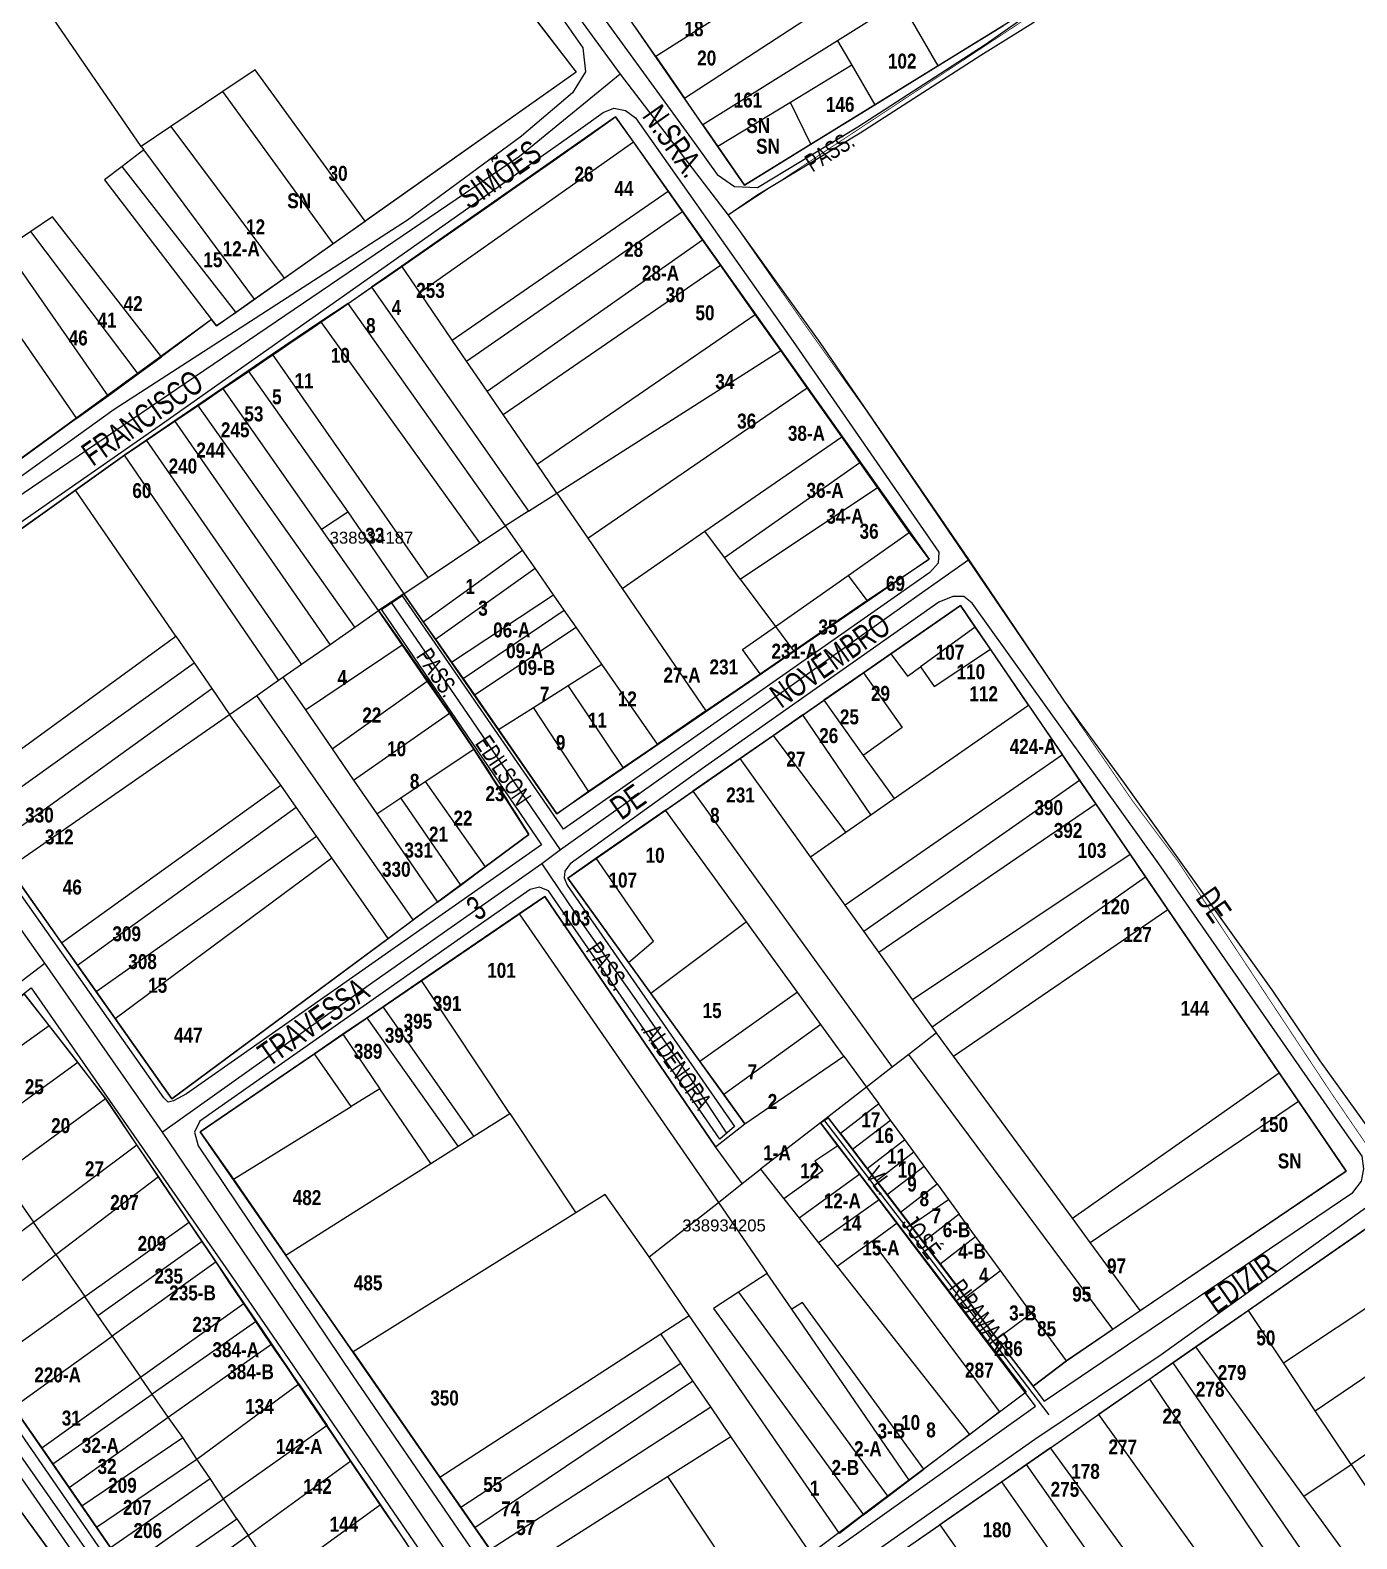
# Model space of a CAD drawing. Extents: x 206099 to 208675, y 4843659 to 4845705.
# Drawn here: x 207413.7 to 207635.6, y 4844186.3 to 4844438.6 of the extents above; entities that cross this region are included whole.
import ezdxf
from ezdxf.enums import TextEntityAlignment as Align

# ---------------------------------------------------------------- set-up
doc = ezdxf.new("R2010")
doc.units = 0
doc.header["$LTSCALE"] = 1.5
doc.header["$MEASUREMENT"] = 0
for name, color, linetype in [('CD-MALHA-LOTES', 40, 'CONTINUOUS'), ('CD_TXT_QUADRA', 7, 'CONTINUOUS'), ('LM-LIM-SETOR-FISCAL', 7, 'CONTINUOUS'), ('RU-QUADRAS', 6, 'CONTINUOUS'), ('SV-EIXO-RUA-N-PAV', 6, 'CONTINUOUS'), ('SV-RUA-NAO-PAV-S-GUIA-C-GUIA', 7, 'CONTINUOUS'), ('SV-TXT-RUA-N-PAV-S-GUIA-C-GUIA', 7, 'CONTINUOUS'), ('Th_NmrPort', 7, 'CONTINUOUS')]:
    doc.layers.add(name, color=color, linetype=linetype)
doc.styles.add('3389-34-2D_TXT$0$ARIAL', font='ARIAL.TTF')
doc.styles.add('ARIAL', font='ARIAL.TTF')
doc.styles.add('MONOTXT', font='ARIAL.TTF', dxfattribs={"height": 0.2})
doc.styles.get("Standard").update_dxf_attribs({"font": 'swisscbo.ttf'})
doc.linetypes.add('Limite', pattern='A,20,-3,[130,ltypeshp.shx,S=6.35,R=0,X=0,Y=0],-3,20', length=46)

msp = doc.modelspace()

# ---------------------------------------------------------------- linework, layer by layer
at = {"layer": 'CD-MALHA-LOTES', "linetype": 'Continuous'}
for p, q in [((207432.32, 4844419.18), (207373.45, 4844504.75)), ((207460.07, 4844490.04), (207505.07, 4844431.6)), ((207561.92, 4844461.9), (207518.35, 4844434.19)), ((207523.15, 4844427.22), (207556.15, 4844448.75)), ((207559.28, 4844443.4), (207548.76, 4844436.83)), ((207559.28, 4844443.4), (207565.55, 4844432.66)), ((207518.35, 4844434.19), (207515.01, 4844439.03)), ((207565.55, 4844432.66), (207576.5, 4844439.42)), ((207548.76, 4844436.83), (207526.23, 4844422.76)), ((207548.76, 4844436.83), (207551.14, 4844432.75)), ((207518.35, 4844434.19), (207523.15, 4844427.22)), ((207451.39, 4844431.99), (207445.94, 4844428.35)), ((207469.74, 4844406.65), (207451.39, 4844431.99)), ((207505.07, 4844431.6), (207469.74, 4844406.65)), ((207551.14, 4844432.75), (207540.88, 4844426.53)), ((207551.14, 4844432.75), (207554.99, 4844426.15)), ((207554.99, 4844426.15), (207565.55, 4844432.66)), ((207445.94, 4844428.35), (207437.24, 4844422.49)), ((207464.43, 4844402.93), (207445.94, 4844428.35)), ((207526.23, 4844422.76), (207523.15, 4844427.22)), ((207540.88, 4844426.53), (207528.71, 4844419.15)), ((207544.3, 4844419.55), (207540.88, 4844426.53)), ((207544.3, 4844419.55), (207554.99, 4844426.15)), ((207511.65, 4844424.11), (207475.87, 4844399.15)), ((207514.61, 4844419.92), (207511.65, 4844424.11)), ((207437.24, 4844422.49), (207432.32, 4844419.18)), ((207437.24, 4844422.49), (207456.23, 4844397.15)), ((207526.23, 4844422.76), (207528.71, 4844419.15)), ((207432.73, 4844418.58), (207429.11, 4844415.82)), ((207432.32, 4844419.18), (207432.73, 4844418.58)), ((207432.91, 4844418.33), (207432.73, 4844418.58)), ((207478.9, 4844394.72), (207514.61, 4844419.92)), ((207520.44, 4844411.67), (207514.61, 4844419.92)), ((207528.71, 4844419.15), (207533.17, 4844412.68)), ((207533.17, 4844412.68), (207544.3, 4844419.55)), ((207432.91, 4844418.33), (207451.21, 4844393.61)), ((207429.11, 4844415.82), (207426.15, 4844413.56)), ((207426.15, 4844413.56), (207444.06, 4844390.23)), ((207448.15, 4844391.45), (207429.11, 4844415.82)), ((207484.34, 4844386.77), (207520.44, 4844411.67)), ((207522.83, 4844408.28), (207520.44, 4844411.67)), ((207417.46, 4844407.39), (207413.87, 4844404.96)), ((207435.73, 4844383.98), (207417.46, 4844407.39)), ((207464.43, 4844402.93), (207469.74, 4844406.65)), ((207486.73, 4844383.27), (207522.83, 4844408.28)), ((207526.18, 4844403.54), (207522.83, 4844408.28)), ((207413.87, 4844404.96), (207409.66, 4844402.11)), ((207431.83, 4844381.15), (207413.87, 4844404.96)), ((207490.16, 4844378.24), (207526.18, 4844403.54)), ((207529.16, 4844399.32), (207526.18, 4844403.54)), ((207426.77, 4844377.47), (207409.66, 4844402.11)), ((207456.23, 4844397.15), (207464.43, 4844402.93)), ((207404.35, 4844398.51), (207421.52, 4844373.66)), ((207475.87, 4844399.15), (207470.83, 4844395.64)), ((207478.9, 4844394.72), (207475.87, 4844399.15)), ((207492.82, 4844374.36), (207529.16, 4844399.32)), ((207534.99, 4844391.07), (207529.16, 4844399.32)), ((207451.21, 4844393.61), (207456.23, 4844397.15)), ((207448.15, 4844391.45), (207451.21, 4844393.61)), ((207466.93, 4844392.92), (207470.83, 4844395.64)), ((207470.83, 4844395.64), (207497.09, 4844358.16)), ((207484.34, 4844386.77), (207478.9, 4844394.72)), ((207444.89, 4844389.15), (207448.15, 4844391.45)), ((207466.93, 4844392.92), (207462.37, 4844389.9)), ((207493.23, 4844355.7), (207466.93, 4844392.92)), ((207498.52, 4844366.02), (207534.99, 4844391.07)), ((207539.25, 4844385.04), (207534.99, 4844391.07)), ((207444.06, 4844390.23), (207435.73, 4844383.98)), ((207444.06, 4844390.23), (207444.89, 4844389.15)), ((207462.37, 4844389.9), (207454.29, 4844384.4)), ((207488.92, 4844352.84), (207462.37, 4844389.9)), ((207486.73, 4844383.27), (207484.34, 4844386.77)), ((207431.83, 4844381.15), (207435.73, 4844383.98)), ((207454.29, 4844384.4), (207450.2, 4844381.62)), ((207480.29, 4844347.06), (207454.29, 4844384.4)), ((207490.16, 4844378.24), (207486.73, 4844383.27)), ((207501.83, 4844361.18), (207539.25, 4844385.04)), ((207543.68, 4844378.77), (207539.25, 4844385.04)), ((207426.77, 4844377.47), (207431.83, 4844381.15)), ((207450.2, 4844381.62), (207445.98, 4844378.75)), ((207450.2, 4844381.62), (207466.85, 4844358.03)), ((207445.98, 4844378.75), (207441.8, 4844375.91)), ((207462.48, 4844355.18), (207445.98, 4844378.75)), ((207492.82, 4844374.36), (207490.16, 4844378.24)), ((207506.99, 4844353.63), (207543.68, 4844378.77)), ((207549.45, 4844370.59), (207543.68, 4844378.77)), ((207421.52, 4844373.66), (207426.77, 4844377.47)), ((207441.8, 4844375.91), (207437.91, 4844373.26)), ((207468.01, 4844338.74), (207441.8, 4844375.91)), ((207421.52, 4844373.66), (207405.08, 4844361.73)), ((207437.91, 4844373.26), (207433.2, 4844370.06)), ((207463.89, 4844335.87), (207437.91, 4844373.26)), ((207498.52, 4844366.02), (207492.82, 4844374.36)), ((207526.57, 4844354.81), (207549.45, 4844370.59)), ((207552.49, 4844366.29), (207549.45, 4844370.59)), ((207433.2, 4844370.06), (207429.51, 4844367.55)), ((207459.11, 4844332.55), (207433.2, 4844370.06)), ((207429.51, 4844367.55), (207421.32, 4844361.69)), ((207455.28, 4844329.88), (207429.51, 4844367.55)), ((207501.83, 4844361.18), (207498.52, 4844366.02)), ((207529.84, 4844350.4), (207552.49, 4844366.29)), ((207555.43, 4844362.13), (207552.49, 4844366.29)), ((207421.32, 4844361.69), (207384.2, 4844335.21)), ((207438.13, 4844337.23), (207421.32, 4844361.69)), ((207497.09, 4844358.16), (207501.83, 4844361.18)), ((207501.83, 4844361.18), (207506.99, 4844353.63)), ((207532.5, 4844346.81), (207555.43, 4844362.13)), ((207560.76, 4844354.59), (207555.43, 4844362.13)), ((207462.48, 4844355.18), (207466.85, 4844358.03)), ((207466.85, 4844358.03), (207476.21, 4844344.33)), ((207497.09, 4844358.16), (207493.23, 4844355.7)), ((207488.92, 4844352.84), (207493.23, 4844355.7)), ((207496.08, 4844351.62), (207493.23, 4844355.7)), ((207472.02, 4844341.53), (207462.48, 4844355.18)), ((207506.99, 4844353.63), (207512.72, 4844345.25)), ((207512.72, 4844345.25), (207526.57, 4844354.81)), ((207529.84, 4844350.4), (207526.57, 4844354.81)), ((207550.55, 4844347.41), (207560.76, 4844354.59)), ((207564.08, 4844350.13), (207560.76, 4844354.59)), ((207479.47, 4844339.67), (207496.08, 4844351.62)), ((207480.29, 4844347.06), (207488.92, 4844352.84)), ((207498.17, 4844348.62), (207496.08, 4844351.62)), ((207532.5, 4844346.81), (207529.84, 4844350.4)), ((207481.52, 4844336.73), (207498.17, 4844348.62)), ((207501.26, 4844344.18), (207498.17, 4844348.62)), ((207553.67, 4844343.23), (207564.08, 4844350.13)), ((207476.21, 4844344.33), (207480.29, 4844347.06)), ((207532.5, 4844346.81), (207538.39, 4844338.87)), ((207538.39, 4844338.87), (207550.55, 4844347.41)), ((207550.55, 4844347.41), (207553.67, 4844343.23)), ((207472.02, 4844341.53), (207476.21, 4844344.33)), ((207476.21, 4844344.33), (207479.47, 4844339.67)), ((207484.21, 4844332.89), (207501.26, 4844344.18)), ((207503.03, 4844341.63), (207501.26, 4844344.18)), ((207512.72, 4844345.25), (207526.73, 4844324.77)), ((207541.4, 4844334.82), (207553.67, 4844343.23)), ((207468.01, 4844338.74), (207472.02, 4844341.53)), ((207475.95, 4844335.82), (207472.02, 4844341.53)), ((207486.13, 4844330.15), (207503.03, 4844341.63)), ((207505.03, 4844338.76), (207503.03, 4844341.63)), ((207569.32, 4844342.4), (207557.65, 4844334.29)), ((207571.78, 4844338.78), (207569.32, 4844342.4)), ((207463.89, 4844335.87), (207468.01, 4844338.74)), ((207479.47, 4844339.67), (207481.52, 4844336.73)), ((207488.03, 4844327.43), (207505.03, 4844338.76)), ((207509.34, 4844332.57), (207505.03, 4844338.76)), ((207532.89, 4844335), (207538.39, 4844338.87)), ((207538.39, 4844338.87), (207541.4, 4844334.82)), ((207571.78, 4844338.78), (207562.6, 4844332.12)), ((207574.31, 4844335.07), (207571.78, 4844338.78)), ((207401.57, 4844310.65), (207438.13, 4844337.23)), ((207438.13, 4844337.23), (207441.18, 4844332.77)), ((207459.11, 4844332.55), (207463.89, 4844335.87)), ((207459.76, 4844324.93), (207475.95, 4844335.82)), ((207480.12, 4844329.75), (207475.95, 4844335.82)), ((207481.52, 4844336.73), (207484.21, 4844332.89)), ((207404.48, 4844306.53), (207441.18, 4844332.77)), ((207441.18, 4844332.77), (207444.11, 4844328.49)), ((207484.21, 4844332.89), (207486.13, 4844330.15)), ((207535.8, 4844330.98), (207532.89, 4844335)), ((207535.8, 4844330.98), (207541.4, 4844334.82)), ((207557.65, 4844334.29), (207553.07, 4844331.11)), ((207557.65, 4844334.29), (207560.43, 4844330.54)), ((207564.93, 4844328.82), (207574.31, 4844335.07)), ((207580.67, 4844325.74), (207574.31, 4844335.07)), ((207455.28, 4844329.88), (207456, 4844330.39)), ((207456, 4844330.39), (207459.11, 4844332.55)), ((207456, 4844330.39), (207459.76, 4844324.93)), ((207503.7, 4844329.01), (207509.34, 4844332.57)), ((207518.64, 4844319.22), (207509.34, 4844332.57)), ((207526.73, 4844324.77), (207535.8, 4844330.98)), ((207553.07, 4844331.11), (207546.47, 4844326.53)), ((207553.07, 4844331.11), (207559.57, 4844321.97)), ((207560.43, 4844330.54), (207562.6, 4844332.12)), ((207562.6, 4844332.12), (207564.93, 4844328.82)), ((207407.58, 4844302.15), (207444.11, 4844328.49)), ((207444.11, 4844328.49), (207447.08, 4844324.17)), ((207451.65, 4844327.36), (207455.28, 4844329.88)), ((207464.23, 4844318.41), (207480.12, 4844329.75)), ((207483.84, 4844324.35), (207480.12, 4844329.75)), ((207486.13, 4844330.15), (207488.03, 4844327.43)), ((207497.91, 4844325.35), (207503.7, 4844329.01)), ((207512.92, 4844315.31), (207503.7, 4844329.01)), ((207447.08, 4844324.17), (207451.65, 4844327.36)), ((207477.78, 4844289.82), (207451.65, 4844327.36)), ((207488.03, 4844327.43), (207492.07, 4844321.65)), ((207492.07, 4844321.65), (207497.91, 4844325.35)), ((207507.13, 4844311.34), (207497.91, 4844325.35)), ((207542.94, 4844324.08), (207546.47, 4844326.53)), ((207546.47, 4844326.53), (207553.06, 4844317.3)), ((207558.2, 4844310.09), (207580.67, 4844325.74)), ((207580.67, 4844325.74), (207586.37, 4844317.39)), ((207410.16, 4844298.5), (207447.08, 4844324.17)), ((207455.67, 4844312.34), (207447.08, 4844324.17)), ((207459.76, 4844324.93), (207464.23, 4844318.41)), ((207467.83, 4844313.17), (207483.84, 4844324.35)), ((207487.95, 4844318.35), (207483.84, 4844324.35)), ((207526.73, 4844324.77), (207518.64, 4844319.22)), ((207542.94, 4844324.08), (207538.04, 4844320.67)), ((207554.3, 4844307.37), (207542.94, 4844324.08)), ((207492.07, 4844321.65), (207501.81, 4844307.55)), ((207538.04, 4844320.67), (207532.46, 4844316.8)), ((207550.14, 4844304.48), (207538.04, 4844320.67)), ((207559.57, 4844321.97), (207553.06, 4844317.3)), ((207464.23, 4844318.41), (207467.83, 4844313.17)), ((207479.81, 4844312.94), (207487.95, 4844318.35)), ((207497.16, 4844304.09), (207487.95, 4844318.35)), ((207512.92, 4844315.31), (207518.64, 4844319.22)), ((207507.13, 4844311.34), (207512.92, 4844315.31)), ((207532.46, 4844316.8), (207524.56, 4844311.31)), ((207544.23, 4844300.36), (207532.46, 4844316.8)), ((207586.37, 4844317.39), (207550.03, 4844292.25)), ((207553.06, 4844317.3), (207558.2, 4844310.09)), ((207589.24, 4844313.17), (207586.37, 4844317.39)), ((207467.83, 4844313.17), (207471.71, 4844307.54)), ((207475.73, 4844310.22), (207479.81, 4844312.94)), ((207479.81, 4844312.94), (207489.82, 4844298.65)), ((207553.15, 4844287.89), (207589.24, 4844313.17)), ((207591.92, 4844309.23), (207589.24, 4844313.17)), ((207419.01, 4844285.97), (207455.67, 4844312.34)), ((207458.24, 4844308.67), (207455.67, 4844312.34)), ((207471.71, 4844307.54), (207475.73, 4844310.22)), ((207485.74, 4844295.63), (207475.73, 4844310.22)), ((207501.81, 4844307.55), (207507.13, 4844311.34)), ((207520, 4844308.14), (207524.56, 4844311.31)), ((207524.56, 4844311.31), (207557.9, 4844265.15)), ((207554.3, 4844307.37), (207558.2, 4844310.09)), ((207421.66, 4844282.23), (207458.24, 4844308.67)), ((207461.65, 4844303.79), (207458.24, 4844308.67)), ((207471.71, 4844307.54), (207481.86, 4844292.76)), ((207520, 4844308.14), (207508.42, 4844300.1)), ((207533.53, 4844289.48), (207520, 4844308.14)), ((207555.64, 4844284.41), (207591.92, 4844309.23)), ((207597.67, 4844300.8), (207591.92, 4844309.23)), ((207550.14, 4844304.48), (207554.3, 4844307.37)), ((207424.76, 4844277.84), (207461.65, 4844303.79)), ((207464.17, 4844300.2), (207461.65, 4844303.79)), ((207489.82, 4844298.65), (207497.16, 4844304.09)), ((207544.23, 4844300.36), (207550.14, 4844304.48)), ((207427.98, 4844273.3), (207464.17, 4844300.2)), ((207473.63, 4844286.67), (207464.17, 4844300.2)), ((207508.42, 4844300.1), (207503.64, 4844296.78)), ((207517.97, 4844286.22), (207508.42, 4844300.1)), ((207550.03, 4844292.25), (207544.23, 4844300.36)), ((207561.3, 4844276.5), (207597.67, 4844300.8)), ((207600.27, 4844296.98), (207597.67, 4844300.8)), ((207410.16, 4844298.5), (207419.01, 4844285.97)), ((207485.74, 4844295.63), (207489.82, 4844298.65)), ((207481.86, 4844292.76), (207485.74, 4844295.63)), ((207503.64, 4844296.78), (207513.8, 4844282.68)), ((207564.57, 4844271.93), (207600.27, 4844296.98)), ((207603.99, 4844291.52), (207600.27, 4844296.98)), ((207481.86, 4844292.76), (207477.78, 4844289.82)), ((207499.79, 4844293.74), (207495.5, 4844290.81)), ((207528.35, 4844251.87), (207499.79, 4844293.74)), ((207473.63, 4844286.67), (207477.78, 4844289.82)), ((207495.5, 4844290.81), (207479.18, 4844279.65)), ((207495.5, 4844290.81), (207528.85, 4844242.53)), ((207553.15, 4844287.89), (207550.03, 4844292.25)), ((207568.17, 4844266.99), (207603.99, 4844291.52)), ((207622.59, 4844264.23), (207603.99, 4844291.52)), ((207533.53, 4844289.48), (207517.56, 4844277.47)), ((207542.08, 4844277.69), (207533.53, 4844289.48)), ((207555.64, 4844284.41), (207553.15, 4844287.89)), ((207419.01, 4844285.97), (207421.66, 4844282.23)), ((207437.46, 4844259.88), (207473.63, 4844286.67)), ((207513.8, 4844282.68), (207517.97, 4844286.22)), ((207513.8, 4844282.68), (207517.56, 4844277.47)), ((207561.3, 4844276.5), (207555.64, 4844284.41)), ((207421.66, 4844282.23), (207424.76, 4844277.84)), ((207416.93, 4844272.11), (207412.76, 4844277.46)), ((207424.76, 4844277.84), (207427.98, 4844273.3)), ((207479.18, 4844279.65), (207472.78, 4844275.28)), ((207493.93, 4844257.43), (207479.18, 4844279.65)), ((207517.56, 4844277.47), (207525.74, 4844266.13)), ((207542.08, 4844277.69), (207525.74, 4844266.13)), ((207545.97, 4844272.32), (207542.08, 4844277.69)), ((207472.78, 4844275.28), (207470.09, 4844273.44)), ((207487.96, 4844253.65), (207472.78, 4844275.28)), ((207564.57, 4844271.93), (207561.3, 4844276.5)), ((207427.98, 4844273.3), (207437.46, 4844259.88)), ((207470.09, 4844273.44), (207466.04, 4844270.67)), ((207485.31, 4844251.96), (207470.09, 4844273.44)), ((207545.97, 4844272.32), (207529.74, 4844260.58)), ((207549.83, 4844267), (207545.97, 4844272.32)), ((207399.92, 4844260.06), (207416.93, 4844272.11)), ((207421.69, 4844265.98), (207416.93, 4844272.11)), ((207466.04, 4844270.67), (207461.29, 4844267.42)), ((207466.04, 4844270.67), (207472.23, 4844261.57)), ((207565.31, 4844270.89), (207560.65, 4844267.28)), ((207565.31, 4844270.89), (207564.57, 4844271.93)), ((207565.4, 4844270.77), (207565.31, 4844270.89)), ((207568.17, 4844266.99), (207565.4, 4844270.77)), ((207461.29, 4844267.42), (207442.2, 4844254.37)), ((207467.45, 4844258.6), (207461.29, 4844267.42)), ((207560.65, 4844267.28), (207557.9, 4844265.15)), ((207594.81, 4844221.36), (207560.65, 4844267.28)), ((207404.46, 4844253.48), (207421.69, 4844265.98)), ((207426.33, 4844259.95), (207421.69, 4844265.98)), ((207525.74, 4844266.13), (207529.74, 4844260.58)), ((207533.25, 4844255.7), (207549.83, 4844267)), ((207549.83, 4844267), (207553.57, 4844261.85)), ((207557.9, 4844265.15), (207553.57, 4844261.85)), ((207588.03, 4844239.92), (207568.17, 4844266.99)), ((207588.03, 4844239.92), (207622.59, 4844264.23)), ((207625.83, 4844259.47), (207622.59, 4844264.23)), ((207408.86, 4844247.12), (207426.33, 4844259.95)), ((207431.58, 4844252.2), (207426.33, 4844259.95)), ((207472.23, 4844261.57), (207467.45, 4844258.6)), ((207480.74, 4844249.07), (207472.23, 4844261.57)), ((207529.74, 4844260.58), (207533.25, 4844255.7)), ((207553.57, 4844261.85), (207547.11, 4844256.8)), ((207553.57, 4844261.85), (207555.64, 4844259.01)), ((207447.72, 4844246.41), (207467.45, 4844258.6)), ((207487.96, 4844253.65), (207493.93, 4844257.43)), ((207493.93, 4844257.43), (207504.99, 4844240.78)), ((207555.64, 4844259.01), (207549.24, 4844254.08)), ((207557.6, 4844256.33), (207555.64, 4844259.01)), ((207591.02, 4844235.85), (207625.83, 4844259.47)), ((207633.81, 4844247.76), (207625.83, 4844259.47)), ((207528.35, 4844251.87), (207533.25, 4844255.7)), ((207545.89, 4844255.85), (207535.9, 4844248.11)), ((207547.11, 4844256.8), (207545.89, 4844255.85)), ((207548.83, 4844252.01), (207545.89, 4844255.85)), ((207549.24, 4844254.08), (207547.11, 4844256.8)), ((207551.25, 4844251.44), (207557.6, 4844256.33)), ((207560, 4844253.05), (207557.6, 4844256.33)), ((207366.04, 4844253.99), (207461.34, 4844123.51)), ((207414.3, 4844239.25), (207431.58, 4844252.2)), ((207435.18, 4844246.88), (207431.58, 4844252.2)), ((207442.2, 4844254.37), (207447.72, 4844246.41)), ((207485.31, 4844251.96), (207487.96, 4844253.65)), ((207548.83, 4844252.01), (207544.98, 4844249.42)), ((207552.47, 4844247.25), (207548.83, 4844252.01)), ((207549.24, 4844254.08), (207551.25, 4844251.44)), ((207553.72, 4844248.21), (207560, 4844253.05)), ((207561.51, 4844250.99), (207560, 4844253.05)), ((207480.74, 4844249.07), (207485.31, 4844251.96)), ((207532.8, 4844245.7), (207528.35, 4844251.87)), ((207551.25, 4844251.44), (207553.72, 4844248.21)), ((207555.26, 4844246.18), (207561.51, 4844250.99)), ((207563.23, 4844248.62), (207561.51, 4844250.99)), ((207408.86, 4844247.12), (207414.3, 4844239.25)), ((207456.52, 4844233.72), (207480.74, 4844249.07)), ((207532.8, 4844245.7), (207535.9, 4844248.11)), ((207535.9, 4844248.11), (207539.8, 4844243.16)), ((207546.28, 4844247.83), (207539.8, 4844243.16)), ((207552.47, 4844247.25), (207542.34, 4844239.93)), ((207544.98, 4844249.42), (207546.28, 4844247.83)), ((207555.74, 4844242.98), (207552.47, 4844247.25)), ((207553.72, 4844248.21), (207555.26, 4844246.18)), ((207557.04, 4844243.85), (207563.23, 4844248.62)), ((207565.42, 4844245.63), (207563.23, 4844248.62)), ((207599.38, 4844224.45), (207633.81, 4844247.76)), ((207418.02, 4844233.85), (207435.18, 4844246.88)), ((207440.34, 4844239.26), (207435.18, 4844246.88)), ((207447.72, 4844246.41), (207456.52, 4844233.72)), ((207528.85, 4844242.53), (207532.8, 4844245.7)), ((207555.26, 4844246.18), (207557.04, 4844243.85)), ((207559.29, 4844240.9), (207565.42, 4844245.63)), ((207565.42, 4844245.63), (207567.3, 4844243.06)), ((207509.91, 4844243.85), (207504.99, 4844240.78)), ((207517.23, 4844233.47), (207509.91, 4844243.85)), ((207517.23, 4844233.47), (207528.85, 4844242.53)), ((207528.85, 4844242.53), (207537.01, 4844230.64)), ((207539.8, 4844243.16), (207542.34, 4844239.93)), ((207555.74, 4844242.98), (207545.59, 4844235.8)), ((207558.7, 4844239.11), (207555.74, 4844242.98)), ((207557.04, 4844243.85), (207559.29, 4844240.9)), ((207560.98, 4844238.68), (207567.3, 4844243.06)), ((207567.3, 4844243.06), (207569.12, 4844240.57)), ((207504.99, 4844240.78), (207467.73, 4844217.56)), ((207542.34, 4844239.93), (207545.59, 4844235.8)), ((207559.29, 4844240.9), (207560.98, 4844238.68)), ((207569.12, 4844240.57), (207563.08, 4844235.92)), ((207571.85, 4844236.83), (207569.12, 4844240.57)), ((207591.02, 4844235.85), (207588.03, 4844239.92)), ((207639.49, 4844239.81), (207617.45, 4844224.49)), ((207397.76, 4844226.8), (207414.3, 4844239.25)), ((207418.02, 4844233.85), (207414.3, 4844239.25)), ((207422.9, 4844226.79), (207440.34, 4844239.26)), ((207442.5, 4844236.07), (207440.34, 4844239.26)), ((207554.55, 4844236.08), (207558.7, 4844239.11)), ((207560.98, 4844238.68), (207563.08, 4844235.92)), ((207565.89, 4844232.25), (207571.85, 4844236.83)), ((207575.98, 4844231.18), (207571.85, 4844236.83)), ((207425.07, 4844223.65), (207442.5, 4844236.07)), ((207444.84, 4844232.61), (207442.5, 4844236.07)), ((207545.59, 4844235.8), (207548.71, 4844231.83)), ((207554.55, 4844236.08), (207548.71, 4844231.83)), ((207575.82, 4844207.55), (207554.55, 4844236.08)), ((207563.08, 4844235.92), (207565.89, 4844232.25)), ((207599.38, 4844224.45), (207591.02, 4844235.85)), ((207401.66, 4844221.35), (207418.02, 4844233.85)), ((207418.02, 4844233.85), (207422.9, 4844226.79)), ((207444.84, 4844232.61), (207427.47, 4844220.17)), ((207449.52, 4844225.71), (207444.84, 4844232.61)), ((207467.73, 4844217.56), (207456.52, 4844233.72)), ((207523.96, 4844223.62), (207517.23, 4844233.47)), ((207548.71, 4844231.83), (207570.82, 4844203.74)), ((207565.89, 4844232.25), (207570.13, 4844226.68)), ((207537.01, 4844230.64), (207532.21, 4844227.52)), ((207541.09, 4844224.69), (207537.01, 4844230.64)), ((207570.13, 4844226.68), (207575.98, 4844231.18)), ((207581.21, 4844224.02), (207575.98, 4844231.18)), ((207623.31, 4844215.69), (207646.24, 4844230.96)), ((207422.9, 4844226.79), (207406.27, 4844214.89)), ((207425.07, 4844223.65), (207422.9, 4844226.79)), ((207532.21, 4844227.52), (207528.04, 4844224.81)), ((207532.21, 4844227.52), (207557.16, 4844193.36)), ((207432.2, 4844213.33), (207449.52, 4844225.71)), ((207451.57, 4844222.68), (207449.52, 4844225.71)), ((207528.04, 4844224.81), (207553.1, 4844190.27)), ((207542.9, 4844225.8), (207541.09, 4844224.69)), ((207560.73, 4844196.08), (207541.09, 4844224.69)), ((207563.17, 4844197.93), (207542.9, 4844225.8)), ((207570.13, 4844226.68), (207575.41, 4844219.75)), ((207594.81, 4844221.36), (207599.38, 4844224.45)), ((207617.45, 4844224.49), (207608.68, 4844218.39)), ((207623.31, 4844215.69), (207617.45, 4844224.49)), ((207427.47, 4844220.17), (207425.07, 4844223.65)), ((207451.57, 4844222.68), (207434.17, 4844210.48)), ((207454.14, 4844218.89), (207451.57, 4844222.68)), ((207519.23, 4844220.56), (207523.96, 4844223.62)), ((207549.11, 4844187.19), (207523.96, 4844223.62)), ((207575.41, 4844219.75), (207581.21, 4844224.02)), ((207587.02, 4844216.07), (207581.21, 4844224.02)), ((207628.63, 4844207.71), (207652.83, 4844224.13)), ((207410.97, 4844208.32), (207427.47, 4844220.17)), ((207427.47, 4844220.17), (207432.2, 4844213.33)), ((207482.27, 4844196.59), (207519.23, 4844220.56)), ((207522.56, 4844215.67), (207519.23, 4844220.56)), ((207575.41, 4844219.75), (207581.45, 4844211.83)), ((207587.02, 4844216.07), (207594.81, 4844221.36)), ((207436.84, 4844206.61), (207454.14, 4844218.89)), ((207458.68, 4844212.18), (207454.14, 4844218.89)), ((207467.73, 4844217.56), (207482.27, 4844196.59)), ((207608.68, 4844218.39), (207604.8, 4844215.69)), ((207626.73, 4844193.42), (207608.68, 4844218.39)), ((207485.75, 4844191.58), (207522.56, 4844215.67)), ((207524.58, 4844212.7), (207522.56, 4844215.67)), ((207581.45, 4844211.83), (207587.02, 4844216.07)), ((207604.8, 4844215.69), (207600.95, 4844213.01)), ((207604.8, 4844215.69), (207630.68, 4844178.08)), ((207628.63, 4844207.71), (207623.31, 4844215.69)), ((207658.94, 4844215.33), (207634.64, 4844198.69)), ((207415.68, 4844201.5), (207432.2, 4844213.33)), ((207434.17, 4844210.48), (207432.2, 4844213.33)), ((207441.63, 4844199.6), (207458.68, 4844212.18)), ((207458.68, 4844212.18), (207463.39, 4844205.23)), ((207488.12, 4844188.16), (207524.58, 4844212.7)), ((207527.54, 4844208.36), (207524.58, 4844212.7)), ((207600.95, 4844213.01), (207592.39, 4844207.06)), ((207626.46, 4844175.11), (207600.95, 4844213.01)), ((207417.53, 4844198.81), (207434.17, 4844210.48)), ((207436.84, 4844206.61), (207434.17, 4844210.48)), ((207410.97, 4844208.32), (207415.68, 4844201.5)), ((207420.26, 4844194.85), (207436.84, 4844206.61)), ((207439.28, 4844203.21), (207436.84, 4844206.61)), ((207490.65, 4844184.52), (207527.54, 4844208.36)), ((207530.91, 4844203.41), (207527.54, 4844208.36)), ((207570.82, 4844203.74), (207575.82, 4844207.55)), ((207584.39, 4844201.5), (207592.39, 4844207.06)), ((207592.39, 4844207.06), (207619.03, 4844169.87)), ((207634.64, 4844198.69), (207628.63, 4844207.71)), ((207463.39, 4844205.23), (207446.08, 4844192.98)), ((207467.38, 4844199.35), (207463.39, 4844205.23)), ((207415.68, 4844201.5), (207417.53, 4844198.81)), ((207422.36, 4844191.81), (207439.28, 4844203.21)), ((207441.63, 4844199.6), (207439.28, 4844203.21)), ((207520.31, 4844196.69), (207530.91, 4844203.41)), ((207544.27, 4844183.79), (207530.91, 4844203.41)), ((207570.82, 4844203.74), (207563.17, 4844197.93)), ((207584.39, 4844201.5), (207580.35, 4844198.69)), ((207611.29, 4844164.42), (207584.39, 4844201.5)), ((207424.82, 4844188.25), (207441.63, 4844199.6)), ((207443.82, 4844196.35), (207441.63, 4844199.6)), ((207450.2, 4844186.85), (207467.38, 4844199.35)), ((207472.34, 4844192.02), (207467.38, 4844199.35)), ((207417.53, 4844198.81), (207420.26, 4844194.85)), ((207482.27, 4844196.59), (207485.75, 4844191.58)), ((207493.86, 4844179.89), (207520.31, 4844196.69)), ((207520.31, 4844196.69), (207533.59, 4844176.79)), ((207560.73, 4844196.08), (207563.17, 4844197.93)), ((207580.35, 4844198.69), (207576.23, 4844195.83)), ((207606.76, 4844161.23), (207580.35, 4844198.69)), ((207626.73, 4844193.42), (207634.64, 4844198.69)), ((207634.64, 4844198.69), (207641.39, 4844188.56)), ((207420.26, 4844194.85), (207422.36, 4844191.81)), ((207427.19, 4844184.81), (207443.82, 4844196.35)), ((207446.08, 4844192.98), (207443.82, 4844196.35)), ((207557.16, 4844193.36), (207560.73, 4844196.08)), ((207576.23, 4844195.83), (207565.85, 4844188.61)), ((207602.37, 4844158.42), (207576.23, 4844195.83)), ((207422.36, 4844191.81), (207424.82, 4844188.25)), ((207429.61, 4844181.31), (207446.08, 4844192.98)), ((207448.32, 4844189.65), (207446.08, 4844192.98)), ((207455.12, 4844179.55), (207472.34, 4844192.02)), ((207476.86, 4844185.34), (207472.34, 4844192.02)), ((207485.75, 4844191.58), (207488.12, 4844188.16)), ((207553.1, 4844190.27), (207557.16, 4844193.36)), ((207635.41, 4844181.42), (207626.73, 4844193.42)), ((207431.74, 4844178.22), (207448.32, 4844189.65)), ((207448.32, 4844189.65), (207450.2, 4844186.85)), ((207553.1, 4844190.27), (207549.11, 4844187.19)), ((207424.82, 4844188.25), (207427.19, 4844184.81)), ((207450.2, 4844186.85), (207433.94, 4844175.02)), ((207452.93, 4844182.8), (207450.2, 4844186.85)), ((207488.12, 4844188.16), (207490.65, 4844184.52)), ((207561.89, 4844185.87), (207565.85, 4844188.61)), ((207565.85, 4844188.61), (207592.36, 4844151.08))]:
    msp.add_line(p, q, dxfattribs=at)
at = {"layer": 'LM-LIM-SETOR-FISCAL', "linetype": 'Limite', "ltscale": 0.1, "const_width": 0.13, "flags": 128}
msp.add_lwpolyline([(206951.13, 4844515.15), (206103.85, 4844311.15), (206102.2, 4844310.76), (206463.03, 4843896.23), (206552, 4844015.88), (206955.36, 4843691.91), (206997.06, 4843661.13), (206998.31, 4843663.57), (207016.42, 4843698.58), (207012.73, 4843700.99), (207070.72, 4843830.73), (207120.99, 4843945.82), (207148.62, 4843951), (207201.26, 4843971.46), (207207.29, 4843958.02), (207217.12, 4843955.42), (207337.27, 4843938.21), (207437.15, 4843921.71), (207622.29, 4843892.61), (207679.53, 4843880.04), (207690.49, 4843889.02), (207671.55, 4843915.2), (207748.93, 4843970.7), (207711.26, 4844025.71), (207698.36, 4844043.55), (207668.91, 4844086.59), (207641.42, 4844125.22), (207698.91, 4844166.45), (207678.15, 4844195.51), (207667.43, 4844209.54), (207654.06, 4844227.54), (207631.24, 4844260.95), (207605.71, 4844299.54), (207598, 4844309.83), (207586.64, 4844326.37), (207553.25, 4844375.41), (207542.96, 4844389.81), (207530.49, 4844407.67), (207597.31, 4844451.76), (207621.23, 4844476.19), (207656.93, 4844513), (207690.53, 4844547.25), (207699.44, 4844555.93), (207701.4, 4844564.61), (207693.13, 4844573.37), (207679, 4844583.84), (207661.07, 4844596.77), (207637.45, 4844615.37), (207585.86, 4844655.97), (207575.48, 4844664.69), (207569.08, 4844671.5), (207569.45, 4844680.36), (207654.93, 4844703.13), (207663.89, 4844680.39), (207677.57, 4844669.34), (207702.32, 4844650.54), (207716.26, 4844640.68), (207753.78, 4844609.83), (207762.93, 4844554.62), (207770.13, 4844473.57), (207776.84, 4844472.68), (207793.01, 4844360.57), (207785.17, 4844355.62), (207770.44, 4844345.59), (207748.43, 4844330.95), (207747.91, 4844324.8), (207753.52, 4844317.31), (207769.28, 4844298.69), (207775.01, 4844293.43), (207782.88, 4844283.92), (207789.15, 4844276.2), (207815.46, 4844244.33), (207819.38, 4844241.82), (207833.89, 4844253.22), (207837.15, 4844248.8), (207827.85, 4844241.71), (207830.8, 4844238.17), (207835.76, 4844241.82), (207843.28, 4844230.65), (207850.47, 4844234.85), (207853.27, 4844229.99), (207850.22, 4844228.31), (207852.55, 4844223.47), (207862.28, 4844194.53), (207852.98, 4844190.72), (207855.45, 4844183.13), (207841.05, 4844179.2), (207842.75, 4844174.19), (207831.58, 4844167.48), (207835.38, 4844161.88), (207841.17, 4844165.37), (207847.07, 4844155.75), (207831.32, 4844146.19), (207834.89, 4844140.85), (207829.27, 4844137.4), (207831.74, 4844133), (207827.93, 4844130.58), (207830.96, 4844126.13), (207825.79, 4844122.95), (207828.8, 4844117.88), (207826.74, 4844116.71), (207837.07, 4844101.63), (207828.21, 4844096.11), (207838.21, 4844083.58), (207810.77, 4844063.9), (207814.94, 4844058.51), (207818.35, 4844060.87), (207823.85, 4844053.22), (207815.63, 4844047.62), (207818.11, 4844034.1), (207801.11, 4844022.39), (207805.92, 4844012.86), (207800.29, 4844003.99), (207792.72, 4843932.76), (207821.91, 4843926.4), (207859.75, 4843922.03), (207884.09, 4843912.26), (207889.39, 4843912.02), (207898.99, 4843924.88), (207898.88, 4843930.09), (207899.02, 4843938.96), (207962.06, 4843938.77), (207963.84, 4843901.85), (207941.02, 4843902.05), (207942.04, 4843841.47), (208007.7, 4843841.21), (208022.14, 4843841.12), (208036.07, 4843839.89), (208056.34, 4843840.14), (208090.26, 4843841.1), (208106.1, 4843842.59), (208189.59, 4843856.54), (208188.16, 4843865.4), (208275.25, 4843877.18), (208292.72, 4843880.37), (208298.69, 4843887.78), (208321.91, 4843926.37), (208334.62, 4843947.55), (208347.38, 4843979.84), (208351.66, 4843981.53), (208361.4, 4843993.9), (208372.92, 4843999.2), (208371.9, 4844007.23), (208387.36, 4844030.68), (208393.74, 4844026.56), (208401.25, 4844038.55), (208394.9, 4844042.64), (208398.77, 4844059.02), (208405.89, 4844063.32), (208424.47, 4844062.68), (208426.06, 4844069.85), (208422.67, 4844090.07), (208413.98, 4844110.55), (208424.48, 4844115.64), (208426.74, 4844111.64), (208466.87, 4844139.33), (208484, 4844172.26), (208526.46, 4844173.32), (208524.92, 4844238.99), (208556.34, 4844273.82), (208606.67, 4844329.22), (208617.29, 4844355.28), (208634.75, 4844382.44), (208623.4, 4844573.87), (208620.94, 4844586.93), (208617.24, 4844585.48), (208611.62, 4844582.44), (208602.16, 4844575.47), (208597.22, 4844571.55), (208589.65, 4844565.64), (208583.91, 4844560.59), (208574.64, 4844553.13), (208565.88, 4844547.77), (208558.91, 4844543.84), (208546.16, 4844536.68), (208538.21, 4844532.01), (208523.21, 4844523.48), (208501.29, 4844510.52), (208474.09, 4844504.73), (208470.3, 4844549.75), (208469.96, 4844556.19), (208469.21, 4844570.01), (208467.84, 4844586.2), (208466.79, 4844596.16), (208463.28, 4844642.74), (208459.25, 4844689.33), (208457.41, 4844719.81), (208456.59, 4844734.9), (208455.83, 4844742.23), (208452.75, 4844785.24), (208451.92, 4844795.94), (208448.46, 4844834.88), (208447.26, 4844852.46), (208446.16, 4844873.31), (208445.12, 4844881.64), (208441.97, 4844928.93), (208438.81, 4844974.82), (208435.74, 4845020.91), (208434.09, 4845038.6), (208431.09, 4845069.57), (208428.45, 4845117.03), (208425.65, 4845163.09), (208425.04, 4845177.97), (208424.21, 4845193.61), (208423.19, 4845208.28), (208420.65, 4845245.05), (208420.1, 4845254.11), (208419.59, 4845259.67), (208417.58, 4845281.54), (208417.08, 4845287.58), (208415.98, 4845307.61), (208414.07, 4845322.51), (208412.84, 4845335.67), (208409.33, 4845349.09), (208404.94, 4845354.53), (208397.22, 4845363.48), (208391.26, 4845367.95), (208373.27, 4845347.25), (208334.49, 4845303.29), (208294.22, 4845257.76), (208255.35, 4845213.1), (208212.72, 4845163.71), (208171.57, 4845116.42), (208140.51, 4845080.89), (208114.59, 4845051), (208102.6, 4845036.98), (208066.61, 4844996.14), (208032.07, 4844956.22), (207998.73, 4844916.29), (207967.12, 4844879.57), (207953.42, 4844867.05), (207945.01, 4844857.92), (207921.99, 4844836.18), (207906.18, 4844822.02), (207877.77, 4844798.99), (207836.45, 4844772.36), (207834.47, 4844792.78), (207833.01, 4844807.86), (207831.55, 4844856.55), (207830.63, 4844904.88), (207830.37, 4844927.94), (207830.09, 4844953.39), (207831, 4845001.71), (207831.73, 4845050.95), (207831.55, 4845099.46), (207831.55, 4845147.97), (207831.18, 4845196.48), (207831.39, 4845224.82), (207831.52, 4845241.53), (207831.55, 4845245.91), (207831.55, 4845246.41), (207831.18, 4845294.78), (207831.18, 4845343.11), (207831.73, 4845394.36), (207833.37, 4845443.42), (207833.92, 4845490.65), (207833.71, 4845521.07), (207833.56, 4845541.9), (207833.48, 4845550.53), (207833.19, 4845579.45), (207832.83, 4845604.85), (207833.56, 4845629.33), (207836.48, 4845656.56), (207836.76, 4845664.71), (207825.37, 4845667.68), (207821.82, 4845668.69), (207816.91, 4845670.09), (207805.68, 4845673.47), (207791.7, 4845677.75), (207783.5, 4845679.57), (207766.81, 4845685.02), (207754.43, 4845688.82), (207739.64, 4845691.3), (207722.13, 4845693.94), (207717.1, 4845694.68), (207690.08, 4845700.62), (207680.08, 4845702.89), (207670.03, 4845704.98), (207667.81, 4845700.16), (207660.99, 4845676.98), (207660.54, 4845673.8), (207657.39, 4845659.57), (207656.59, 4845656.53), (207655.95, 4845653.98), (207650.56, 4845639.59), (207647.27, 4845633.02), (207644.17, 4845622.85), (207641.37, 4845615.1), (207618.1, 4845615.4), (207601.33, 4845615.86), (207592.93, 4845615.82), (207543.69, 4845617.43), (207493.78, 4845618.83), (207471.28, 4845620.61), (207442.67, 4845621.38), (207409.05, 4845621.45), (207395.8, 4845621.64), (207345.61, 4845622.76), (207297.34, 4845623.66), (207302.37, 4845557.49), (207306.56, 4845504.34), (207309.91, 4845464.2), (207314.17, 4845425.29), (207318.44, 4845350.96), (207323.01, 4845301.38), (207326.21, 4845262.61), (207329.56, 4845220.35), (207332.3, 4845183.41), (207332.77, 4845157.36), (207331.5, 4845129.31), (207329.48, 4845113.1), (207327.97, 4845099.78), (207322.7, 4845067.42), (207315.32, 4845031.5), (207304.58, 4844989.44), (207294.83, 4844945.95), (207285.39, 4844902.77), (207275.03, 4844859.74), (207265.74, 4844820.37), (207255.53, 4844777.19), (207247.26, 4844743.37), (207237.49, 4844702.4), (207233.3, 4844686.1), (207226.31, 4844651.65), (207222.36, 4844634.38), (207221.5, 4844580.09), (207184.7, 4844571.41), (207132.94, 4844558.17), (207106.7, 4844555.23), (207101.3, 4844554.58), (207090.18, 4844551.4), (207069.41, 4844546.2), (207052.47, 4844541.19), (207025, 4844537.01), (206969.31, 4844520.12)], close=True, dxfattribs=at)
at = {"layer": 'RU-QUADRAS', "color": 6, "linetype": 'Continuous'}
for points in [[(207408.11, 4844573.31), (207435.61, 4844592.46), (207459.59, 4844573.92), (207461.34, 4844576.11), (207479.61, 4844561.89), (207507.57, 4844538.52), (207513.2, 4844532.81), (207527.67, 4844519.53), (207528.7, 4844520.58), (207548.1, 4844502.12), (207568.63, 4844486.81), (207599.72, 4844460.72), (207584.73, 4844444.5), (207533.17, 4844412.68), (207509.74, 4844446.68), (207464.05, 4844504.75), (207442.16, 4844531.66), (207436.32, 4844537.64)], [(207286.46, 4844475.58), (207324.25, 4844504.75), (207356.67, 4844527.59), (207383.58, 4844549.79), (207401.84, 4844565.55), (207422.78, 4844539.39), (207422.28, 4844538.98), (207505.07, 4844431.6), (207448.21, 4844391.37), (207444.89, 4844389.15), (207444.06, 4844390.23), (207379.69, 4844343.3)], [(207442.2, 4844254.37), (207499.79, 4844293.74), (207528.35, 4844251.87), (207533.24, 4844255.7), (207503.64, 4844296.78), (207569.32, 4844342.4), (207633.81, 4844247.76), (207587.02, 4844216.07), (207581.45, 4844211.83), (207547.11, 4844256.8), (207545.89, 4844255.85), (207580.28, 4844210.81), (207544.27, 4844183.79), (207507.75, 4844159.86)], [(207511.56, 4844152.81), (207548.68, 4844178.77), (207549.34, 4844177.83), (207557.73, 4844182.97), (207639.49, 4844239.81), (207646.24, 4844230.96), (207647.51, 4844231.8), (207692.91, 4844166.38), (207564.41, 4844077.64)]]:
    msp.add_lwpolyline(points, close=True, dxfattribs=at)
msp.add_lwpolyline([(207242.54, 4844432.66, -0.004114), (207369.85, 4844257.26), (207366.04, 4844253.99), (207461.34, 4844123.51), (207466.93, 4844127.23), (207410.97, 4844208.32), (207379.82, 4844251.9), (207412.76, 4844277.46), (207426.33, 4844259.95, 0.004706), (207548.6, 4844081.14), (207583.62, 4844027.41), (207553.08, 4844006.98), (207555.55, 4844003.49), (207588.43, 4844025.8), (207619.37, 4843980.03), (207579.37, 4843952.14), (207583.32, 4843946.49), (207622.78, 4843971.92), (207641.33, 4843945.76, 0.005737), (207686.73, 4843889.4), (207679.42, 4843882.25), (207624.12, 4843893.62, 0.004301), (207401.62, 4843930.52), (207260.32, 4843955.26)], format="xyb", dxfattribs=at)
msp.add_lwpolyline([(207384.2, 4844335.21), (207429.51, 4844367.55, 0.00661), (207511.65, 4844424.11), (207564.08, 4844350.13), (207501.81, 4844307.55), (207476.21, 4844344.33), (207472.02, 4844341.53, -0.014323), (207497.16, 4844304.09), (207437.46, 4844259.88)], format="xyb", close=True, dxfattribs=at)
at = {"layer": 'SV-EIXO-RUA-N-PAV'}
for p, q in [((207487.16, 4844465.94), (207512.39, 4844431.24)), ((207512.39, 4844431.24), (207530.49, 4844407.67)), ((207530.49, 4844407.67), (207545.8, 4844386.38)), ((207545.8, 4844386.38), (207570.7, 4844350.02)), ((207570.7, 4844350.02), (207586.64, 4844326.37)), ((207586.64, 4844326.37), (207596.71, 4844312.68)), ((207596.71, 4844312.68), (207621.5, 4844277.93)), ((207621.5, 4844277.93), (207629.43, 4844266.24)), ((207629.43, 4844266.24), (207642.54, 4844247.93))]:
    msp.add_line(p, q, dxfattribs=at)
at = {"layer": 'SV-EIXO-RUA-N-PAV', "flags": 128}
for points in [[(207649.39, 4844504.78), (207635.69, 4844490.84), (207622.5, 4844476.65), (207606.81, 4844462.2), (207601.83, 4844455.48), (207581.41, 4844439.79), (207572.73, 4844434.37), (207552.52, 4844421.38), (207535.25, 4844410.94), (207530.49, 4844407.67)], [(207691.77, 4843887.6), (207682.62, 4843899.55), (207671.55, 4843915.2), (207657.19, 4843933.75), (207642.95, 4843954.35), (207625.15, 4843979.52), (207613.33, 4843996.94), (207590.9, 4844030.06), (207561.71, 4844071.31), (207537.3, 4844106.91), (207504.59, 4844152.77), (207435.89, 4844254.29), (207416.17, 4844282.54), (207375.8, 4844340), (207339.33, 4844390.48), (207309.74, 4844431.41), (207277.95, 4844474.53), (207271.23, 4844481.5)], [(207235.04, 4844449.6), (207244.85, 4844437.66), (207277.23, 4844392.05), (207307.1, 4844350.78), (207336.91, 4844308.66), (207354.87, 4844283.28), (207376.55, 4844252.2), (207412.11, 4844200.16), (207439.13, 4844161.51), (207464.44, 4844125.03)], [(207512.39, 4844431.24), (207495.58, 4844417.49), (207411.16, 4844360.19), (207378.31, 4844336.89)], [(207570.7, 4844350.02), (207562.43, 4844344.15), (207524.8, 4844317.41), (207502.45, 4844301.53), (207499.3, 4844299.17), (207471.04, 4844279.31), (207435.89, 4844254.29)], [(207502.45, 4844301.53), (207486.99, 4844324.18), (207474.19, 4844342.87)], [(207499.3, 4844299.17), (207506.07, 4844289.21), (207514.74, 4844276.82), (207524.68, 4844262.47), (207530.21, 4844254.13)], [(207376.55, 4844252.2), (207398.13, 4844268.79), (207416.17, 4844282.54)], [(207546.59, 4844256.21), (207561.21, 4844237.07), (207570.55, 4844224.8), (207584.1, 4844207.03)]]:
    msp.add_lwpolyline(points, dxfattribs=at)
at = {"layer": 'SV-RUA-NAO-PAV-S-GUIA-C-GUIA', "flags": 128}
for points in [[(207452.05, 4844504.75), (207457.07, 4844498.19), (207480.66, 4844469.13), (207481.88, 4844467.55), (207501.88, 4844441.78), (207506.16, 4844435.67), (207506.63, 4844431.66), (207504.42, 4844428.11), (207495.88, 4844420.89), (207476.83, 4844406.86), (207427.77, 4844375.18), (207382.58, 4844342.67), (207379.61, 4844342.05), (207377.26, 4844342.92), (207334.47, 4844402.47)], [(207460.37, 4844504.75), (207466.2, 4844497.78), (207489.87, 4844467.46), (207494.75, 4844461.21), (207525.24, 4844419.23), (207528.6, 4844414.45), (207531.51, 4844412.48), (207535.35, 4844412.29), (207552.14, 4844422.47), (207573.43, 4844436.22), (207586.66, 4844445.55), (207598.79, 4844455.65), (207602.43, 4844460.37), (207601.54, 4844463.7), (207598.18, 4844466.14), (207589.66, 4844472.32), (207575, 4844484.31), (207555.1, 4844500.77), (207550.24, 4844504.74)], [(207237.06, 4844438.61), (207239.04, 4844438.61), (207240.77, 4844438.36), (207242.88, 4844437.25), (207274.37, 4844391.61), (207328.36, 4844316.94), (207379.59, 4844243.58), (207430.04, 4844170.76), (207462.34, 4844124.02)], [(207583.3, 4844209.31), (207634.9, 4844244.23), (207636.36, 4844246.11), (207636.79, 4844248.15), (207636.48, 4844250.26), (207632.41, 4844256.08), (207602.47, 4844299.16), (207571.25, 4844342.79), (207569.89, 4844343.91), (207568.04, 4844343.91), (207565.69, 4844342.92), (207526.19, 4844315.14)], [(207526.19, 4844315.14), (207504.02, 4844299.19), (207503.15, 4844297.95), (207503.04, 4844296.84), (207503.54, 4844295.6), (207531.53, 4844255.22), (207529.05, 4844253.12), (207500.43, 4844294.67), (207498.94, 4844295.26), (207497.34, 4844294.89), (207486.26, 4844287.13), (207442.1, 4844256.15), (207441.2, 4844254.28), (207441.84, 4844252.01), (207467.71, 4844213.55), (207502.83, 4844162.25), (207504.97, 4844159.98), (207507.15, 4844159.02), (207510.25, 4844159.13), (207528.21, 4844170.21), (207581.85, 4844208.49)], [(207465.63, 4844126.22), (207379.35, 4844251.5), (207397.18, 4844265.37), (207413.93, 4844278.45), (207448.27, 4844229.03), (207500.05, 4844153.51), (207571.15, 4844053.09), (207587.28, 4844029.87)], [(207581.85, 4844208.49), (207555.74, 4844242.98), (207545.89, 4844255.85), (207547.16, 4844256.72), (207557.04, 4844243.85), (207570.13, 4844226.68), (207583.3, 4844209.31)], [(207602.85, 4844217.12), (207637.41, 4844241.9), (207639.19, 4844242.31), (207641.44, 4844242.1), (207642.73, 4844240.62), (207692.24, 4844169.46), (207693.09, 4844167.68), (207693.04, 4844165.68), (207691.53, 4844163.72), (207669.64, 4844148.52), (207667.62, 4844147.97)], [(207661.4, 4844144.17), (207661.24, 4844142.12), (207658.56, 4844139.29), (207596.57, 4844097.83), (207564.06, 4844075.79), (207562.57, 4844076.13), (207560.69, 4844078.59), (207528.78, 4844124.69), (207510.12, 4844150.11), (207510, 4844151.72), (207510.62, 4844152.9), (207581.76, 4844202.97), (207602.85, 4844217.12)]]:
    msp.add_lwpolyline(points, dxfattribs=at)
msp.add_lwpolyline([(207505.46, 4844421.9), (207509.57, 4844424.84), (207511.36, 4844425.55), (207513.3, 4844425.19), (207514.98, 4844423.93), (207541.32, 4844386.57), (207565.7, 4844351.29), (207565.56, 4844349.49), (207564.19, 4844347.92), (207502.94, 4844304.95), (207476, 4844344.01), (207472.47, 4844341.65), (207499.26, 4844302.36), (207439.86, 4844260.69), (207437.71, 4844259.51), (207436.84, 4844259.32), (207436.1, 4844260.06), (207384.47, 4844333.36), (207383.78, 4844334.68), (207383.85, 4844336.06), (207384.27, 4844336.9), (207435.3, 4844372.41)], close=True, dxfattribs=at)

# ---------------------------------------------------------------- texts
at = {"layer": 'CD_TXT_QUADRA', "color": 7, "linetype": 'Continuous', "style": 'MONOTXT'}
for s, p in [('338934187', (207463.82, 4844352.73)), ('338934205', (207522.78, 4844237.7))]:
    msp.add_text(s, height=2, dxfattribs=at).set_placement(p)
at = {"layer": 'SV-TXT-RUA-N-PAV-S-GUIA-C-GUIA', "width": 0.7}
for s, height, rotation, style, p in [('N.SRA.', 4, 305, 'ARIAL', (207515.97, 4844424.25)), ('PASS.', 3, 32, 'ARIAL', (207544.56, 4844414.79)), ('SIMÕES', 4, 35, 'ARIAL', (207487.18, 4844408.48)), ('FRANCISCO', 4, 35, 'ARIAL', (207424.22, 4844365.55)), ('TRAVESSA                    3                         DE                         NOVEMBRO', 4, 35, 'ARIAL', (207453.68, 4844265.11)), ('PASS.           EDILSON', 3, 304, 'ARIAL', (207478.19, 4844333.91)), ('DE', 4, 305, 'ARIAL', (207608.48, 4844293.43)), ('PASS.         .ALDENORA', 3, 305, 'ARIAL', (207506.55, 4844284.75)), ('VL.       JOSÉ       RIBAMAR', 3, 306.5471, '3389-34-2D_TXT$0$ARIAL', (207553.3, 4844247.09)), ('EDIZIR', 4, 35, 'ARIAL', (207612.11, 4844223.77))]:
    msp.add_text(s, height=height, rotation=rotation, dxfattribs=dict(at, style=style)).set_placement(p)
at = {"layer": 'Th_NmrPort', "color": 1}
for s, p in [('18', (207523.16, 4844438.85)), ('20', (207525.29, 4844433.96)), ('102', (207557.18, 4844433.44)), ('161', (207531.37, 4844426.92)), ('146', (207546.81, 4844426.19)), ('SN', (207533.5, 4844422.66)), ('SN', (207535.14, 4844419.2)), ('30', (207463.64, 4844414.67)), ('26', (207504.77, 4844414.54)), ('SN', (207456.74, 4844410.08)), ('44', (207511.44, 4844412.12)), ('12', (207449.85, 4844405.72)), ('15', (207442.71, 4844400.22)), ('12-A', (207445.94, 4844402.05)), ('28', (207513.06, 4844401.96)), ('28-A', (207516.05, 4844397.99)), ('253', (207478.3, 4844395.09)), ('42', (207429.37, 4844392.87)), ('4', (207474.19, 4844392.24)), ('30', (207520.03, 4844394.35)), ('41', (207425.01, 4844390.12)), ('50', (207525, 4844391.34)), ('46', (207420.18, 4844387.14)), ('8', (207469.91, 4844389.21)), ('10', (207464.02, 4844384.23)), ('11', (207457.95, 4844379.96)), ('34', (207528.32, 4844379.85)), ('5', (207454.2, 4844377.29)), ('53', (207449.56, 4844374.44)), ('36', (207531.97, 4844373.23)), ('245', (207445.64, 4844371.77)), ('38-A', (207540.45, 4844371.19)), ('244', (207441.53, 4844368.38)), ('240', (207436.9, 4844365.71)), ('60', (207430.83, 4844361.61)), ('36-A', (207543.57, 4844361.64)), ('34-A', (207546.89, 4844357.33)), ('33', (207469.79, 4844354.14)), ('36', (207552.44, 4844354.81)), ('1', (207486.53, 4844345.58)), ('69', (207556.84, 4844346.08)), ('3', (207488.68, 4844341.94)), ('06-A', (207491.17, 4844338.3)), ('35', (207545.56, 4844338.79)), ('09-A', (207493.33, 4844334.82)), ('231-A', (207537.71, 4844334.75)), ('107', (207565.17, 4844334.56)), ('09-B', (207495.32, 4844332.01)), ('231', (207527.35, 4844332.11)), ('4', (207465.14, 4844330.35)), ('27-A', (207519.64, 4844330.75)), ('110', (207568.66, 4844331.31)), ('7', (207498.97, 4844327.54)), ('12', (207512.01, 4844326.77)), ('29', (207554.34, 4844327.69)), ('112', (207570.8, 4844327.63)), ('22', (207469.28, 4844324.06)), ('11', (207507.01, 4844323.2)), ('25', (207549.15, 4844323.76)), ('9', (207501.66, 4844319.46)), ('26', (207545.69, 4844320.62)), ('424-A', (207577.54, 4844318.81)), ('10', (207473.43, 4844318.43)), ('27', (207540.19, 4844316.7)), ('8', (207477.24, 4844312.97)), ('23', (207489.88, 4844310.91)), ('231', (207530.14, 4844310.69)), ('330', (207412.91, 4844307.34)), ('22', (207484.53, 4844306.82)), ('8', (207527.44, 4844307.29)), ('390', (207581.67, 4844308.58)), ('312', (207416.22, 4844303.69)), ('21', (207480.43, 4844304.14)), ('392', (207584.92, 4844304.76)), ('331', (207476.32, 4844301.47)), ('103', (207588.92, 4844301.42)), ('10', (207516.66, 4844300.61)), ('330', (207472.58, 4844298.27)), ('107', (207510.46, 4844296.46)), ('46', (207419.2, 4844295.28)), ('120', (207592.82, 4844292)), ('103', (207502.6, 4844290.1)), ('309', (207427.5, 4844287.47)), ('127', (207596.54, 4844287.36)), ('308', (207430.15, 4844282.83)), ('101', (207490.17, 4844281.36)), ('15', (207433.47, 4844278.86)), ('391', (207481.07, 4844275.84)), ('15', (207526.19, 4844274.63)), ('144', (207606.11, 4844275.01)), ('395', (207476.19, 4844272.85)), ('447', (207437.8, 4844270.52)), ('393', (207473.05, 4844270.5)), ('389', (207467.86, 4844267.83)), ('7', (207533.7, 4844264.39)), ('25', (207412.85, 4844261.9)), ('2', (207537.07, 4844259.43)), ('17', (207552.72, 4844256.37)), ('20', (207417.26, 4844255.39)), ('16', (207554.97, 4844253.75)), ('150', (207619.31, 4844255.58)), ('1-A', (207536.32, 4844250.85)), ('27', (207422.9, 4844248.18)), ('11', (207557.03, 4844250.28)), ('SN', (207622.38, 4844249.49)), ('12', (207542.51, 4844247.85)), ('10', (207558.81, 4844247.95)), ('482', (207457.65, 4844243.35)), ('9', (207560.41, 4844245.61)), ('8', (207562.47, 4844243.17)), ('207', (207427.13, 4844242.54)), ('12-A', (207546.45, 4844242.8)), ('14', (207549.54, 4844239.06)), ('7', (207564.49, 4844240.29)), ('209', (207431.71, 4844235.68)), ('6-B', (207566.35, 4844237.97)), ('15-A', (207552.91, 4844234.94)), ('4-B', (207568.93, 4844234.38)), ('97', (207593.82, 4844231.92)), ('235', (207434.53, 4844230.23)), ('485', (207467.87, 4844229.09)), ('4', (207572.4, 4844230.36)), ('235-B', (207437, 4844227.41)), ('95', (207588, 4844227.2)), ('3-B', (207577.45, 4844224.07)), ('237', (207440.88, 4844222.14)), ('85', (207582.12, 4844221.43)), ('384-A', (207444.23, 4844217.91)), ('286', (207574.95, 4844218.1)), ('50', (207618.78, 4844219.89)), ('220-A', (207414.44, 4844213.69)), ('384-B', (207446.7, 4844214.22)), ('287', (207570.08, 4844214.49)), ('279', (207612.33, 4844214.09)), ('278', (207608.68, 4844211.3)), ('134', (207449.7, 4844208.42)), ('350', (207480.65, 4844209.84)), ('31', (207419.03, 4844206.48)), ('10', (207559.38, 4844205.74)), ('22', (207603.09, 4844206.79)), ('3-B', (207555.45, 4844204.33)), ('8', (207563.59, 4844204.5)), ('32-A', (207422.38, 4844201.9)), ('142-A', (207454.83, 4844201.73)), ('2-A', (207551.52, 4844201.35)), ('277', (207594.06, 4844201.64)), ('32', (207425.02, 4844198.38)), ('2-B', (207547.75, 4844198.21)), ('209', (207426.79, 4844195.22)), ('55', (207489.52, 4844195.37)), ('178', (207587.83, 4844197.57)), ('142', (207459.41, 4844195.05)), ('1', (207544.13, 4844194.75)), ('275', (207584.39, 4844194.56)), ('207', (207429.26, 4844191.53)), ('74', (207492.51, 4844191.29)), ('206', (207431.02, 4844187.66)), ('144', (207463.81, 4844188.71)), ('57', (207495.02, 4844188.15)), ('180', (207573.03, 4844187.78))]:
    msp.add_text(s, height=2.5, dxfattribs=at).set_placement(p, align=Align.MIDDLE_LEFT)

doc.saveas('drawing.dxf')
